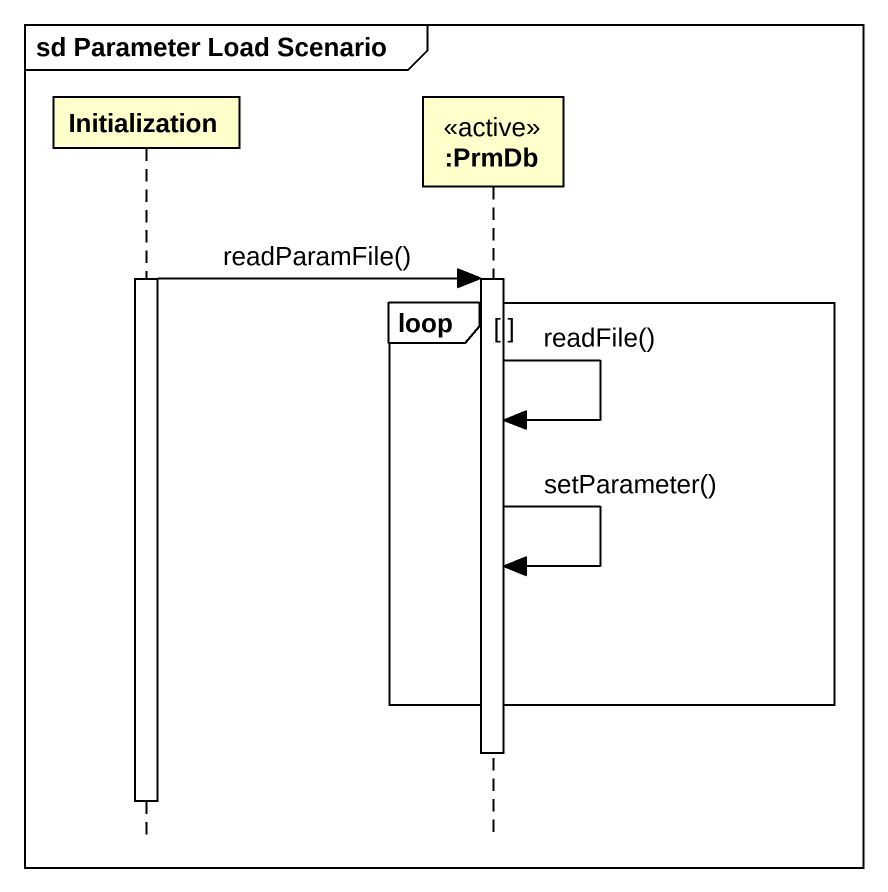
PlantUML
@startuml
mainframe sd Parameter Load Scenario
hide footbox
participant Initialization
participant ":PrmDb" as PrmDb <<active>>

activate Initialization
Initialization -> PrmDb : readParamFile()
activate PrmDb
loop
  PrmDb -> PrmDb : readFile()
  PrmDb -> PrmDb : setParameter()
end
deactivate PrmDb
deactivate Initialization
@enduml
